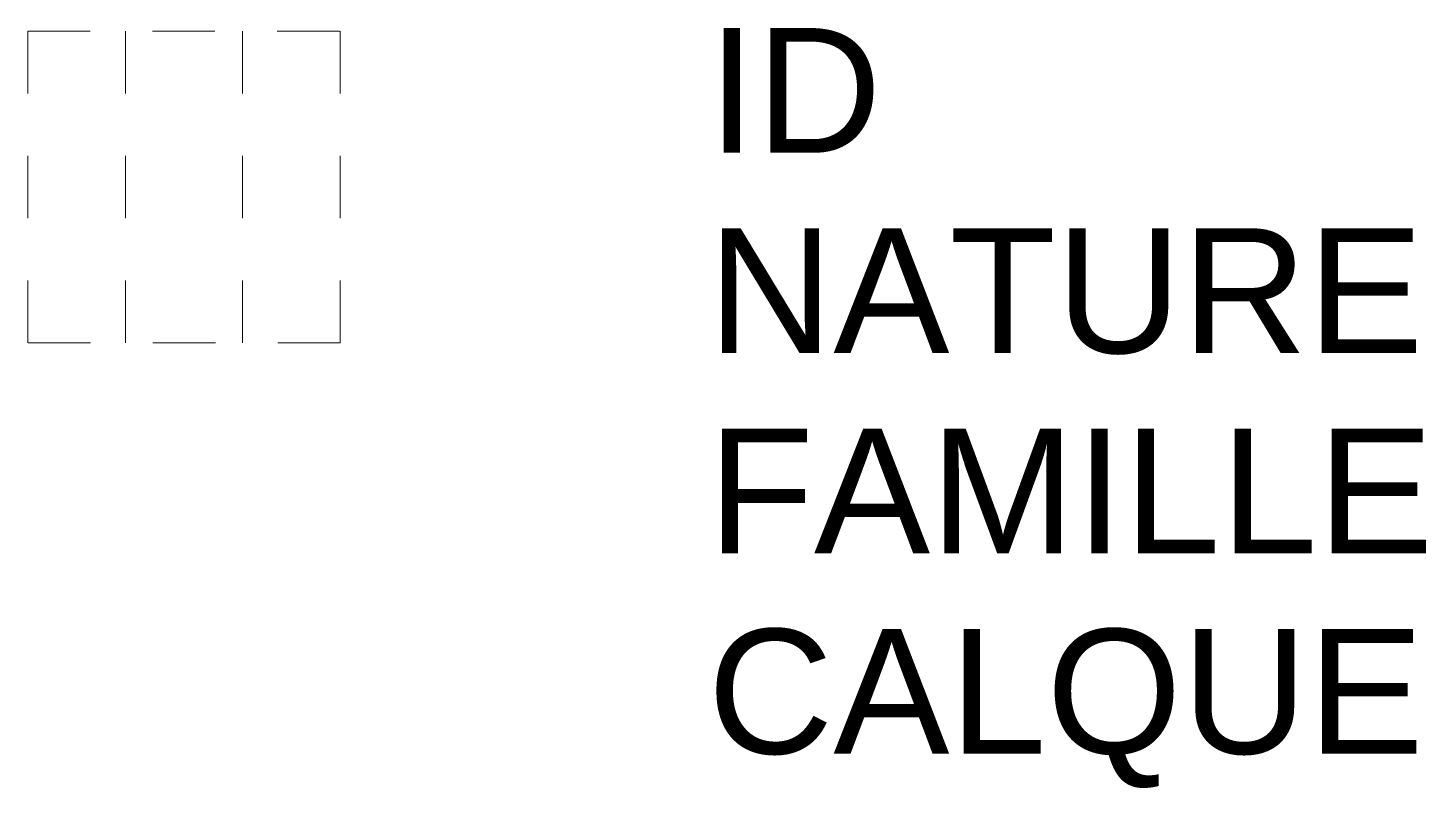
# Model space of a CAD drawing. Header units: metres. Extents: x 3268.8 to 3271.04, y 1905.29 to 1906.51.
import ezdxf

# ---------------------------------------------------------------- set-up
doc = ezdxf.new("R2010")
doc.units = ezdxf.units.M
doc.linetypes.add('Socle_Continu', pattern=[2.5, 2.5, 0])
doc.linetypes.add('Socle_Discontinu', pattern=[0.075, 0.05, -0.025])
doc.layers.add('CHAUF_SCT', color=6, linetype='Socle_Continu', lineweight=13)
doc.styles.get("Standard").update_dxf_attribs({"font": 'arial.ttf'})

msp = doc.modelspace()

# ---------------------------------------------------------------- linework, layer by layer
at = {"layer": 'CHAUF_SCT', "linetype": 'Socle_Discontinu'}
for p, q in [((3268.9554, 1906.5034), (3268.9554, 1906.0034)), ((3269.1431, 1906.5034), (3269.1431, 1906.0034))]:
    msp.add_line(p, q, dxfattribs=at)
msp.add_lwpolyline([(3268.7989, 1906.5034), (3269.2995, 1906.5034), (3269.2995, 1906.0034), (3268.7989, 1906.0034)], close=True, dxfattribs=at)

# ---------------------------------------------------------------- texts
at = {"layer": 'CHAUF_SCT', "linetype": 'Socle_Discontinu', "flags": 9}
for tag, p, s in [('ID', (3269.889, 1906.3084), 'EP_0363'), ('NATURE', (3269.889, 1905.9871), 'Dalle de protection'), ('FAMILLE', (3269.889, 1905.6659), 'Chauffage'), ('CALQUE', (3269.889, 1905.3446), 'CHAUF_SCT')]:
    msp.add_attdef(tag, p, s, height=0.2, dxfattribs=at)

doc.saveas('drawing.dxf')
